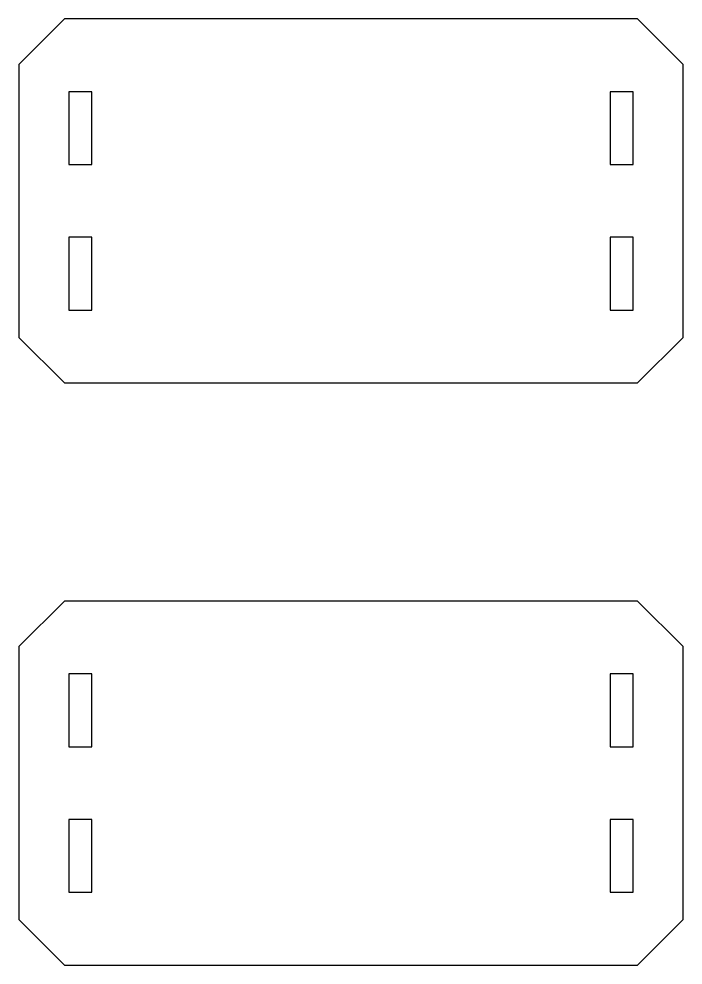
# Model space of a CAD drawing. Extents: x -38 to 36, y -52 to 52.
import ezdxf

# ---------------------------------------------------------------- set-up
doc = ezdxf.new("R2010")
doc.units = 0
doc.layers.get('0').update_dxf_attribs({"linetype": 'continuous'})

# ---------------------------------------------------------------- blocks, each defined once
blk = doc.blocks.new('SHAPE2DVIEW014')
at = {"color": 0}
for p, q in [((-32.5, 52), (-37.5, 47)), ((30.5, 52), (-32.5, 52)), ((35.5, 47), (30.5, 52)), ((-37.5, 47), (-37.5, 17)), ((35.5, 17), (35.5, 47)), ((-29.5, 44), (-32, 44)), ((-32, 44), (-32, 36)), ((-29.5, 36), (-29.5, 44)), ((30, 44), (27.5, 44)), ((27.5, 44), (27.5, 36)), ((30, 36), (30, 44)), ((-32, 36), (-29.5, 36)), ((27.5, 36), (30, 36)), ((-29.5, 28), (-32, 28)), ((-32, 28), (-32, 20)), ((-29.5, 20), (-29.5, 28)), ((30, 28), (27.5, 28)), ((27.5, 28), (27.5, 20)), ((30, 20), (30, 28)), ((-32, 20), (-29.5, 20)), ((27.5, 20), (30, 20)), ((-37.5, 17), (-32.5, 12)), ((30.5, 12), (35.5, 17)), ((-32.5, 12), (30.5, 12)), ((-32.5, -12), (-37.5, -17)), ((30.5, -12), (-32.5, -12)), ((35.5, -17), (30.5, -12)), ((-37.5, -17), (-37.5, -47)), ((35.5, -47), (35.5, -17)), ((-29.5, -20), (-32, -20)), ((-32, -20), (-32, -28)), ((-29.5, -28), (-29.5, -20)), ((30, -20), (27.5, -20)), ((27.5, -20), (27.5, -28)), ((30, -28), (30, -20)), ((-32, -28), (-29.5, -28)), ((27.5, -28), (30, -28)), ((-29.5, -36), (-32, -36)), ((-32, -36), (-32, -44)), ((-29.5, -44), (-29.5, -36)), ((30, -36), (27.5, -36)), ((27.5, -36), (27.5, -44)), ((30, -44), (30, -36)), ((-32, -44), (-29.5, -44)), ((27.5, -44), (30, -44)), ((-37.5, -47), (-32.5, -52)), ((30.5, -52), (35.5, -47)), ((-32.5, -52), (30.5, -52))]:
    blk.add_line(p, q, dxfattribs=at)

msp = doc.modelspace()

# ---------------------------------------------------------------- block references
at = {"color": 0}
msp.add_blockref('SHAPE2DVIEW014', (0, 0), dxfattribs=at)

doc.saveas('drawing.dxf')
